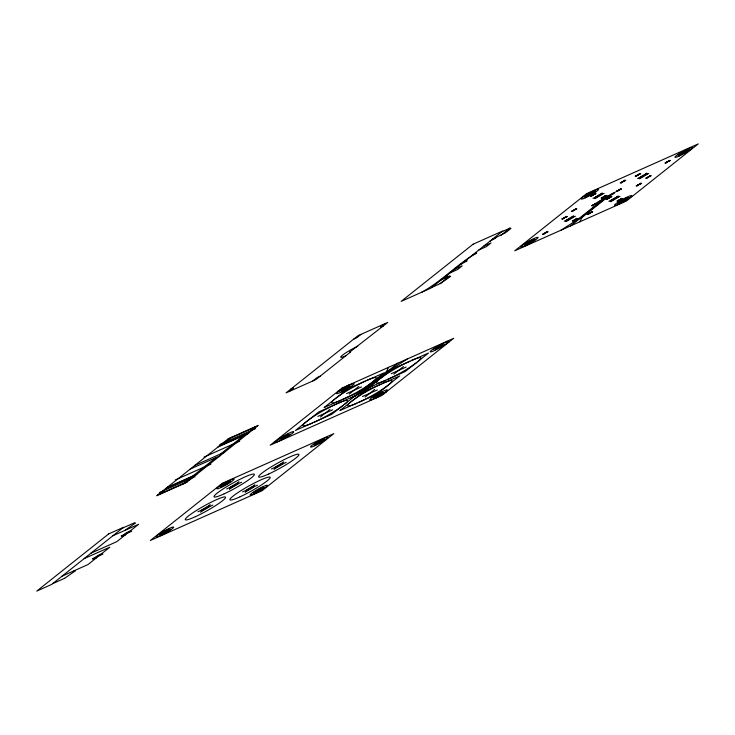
<?xml version="1.0" encoding="UTF-8"?>
<svg xmlns="http://www.w3.org/2000/svg" width="735" height="735" viewBox="0 0 735 735"><rect width="100%" height="100%" fill="white"/><g stroke="black" fill="none" stroke-linecap="round" stroke-linejoin="round"><path stroke-width="1.1" d="M355.115 395.853L331.706 414.347L295.433 430.462L318.825 411.922L355.097 395.798M368.823 387.685L392.233 369.163L428.496 353.048L405.104 371.598L368.851 387.722M602.81 198.248L606.393 196.024L608.212 195.988C620.854 188.206 614.092 194.701 603.904 198.496M561.228 230.083L578.261 219.14L581.991 217.477L605.484 198.808L610.225 196.41M397.929 363.163L360.269 393.106L351.119 398.039L372.507 385.866L372.82 385.471L361.969 391.755L363.007 390.276L386.463 371.625L388.613 367.316M579.851 221.786L581.991 217.477M605.484 198.808L606.513 197.329L601.781 200.444M159.596 494.471L163.905 491.035L160.937 492.367M231.516 437.288L227.198 440.724L224.221 442.047M289.048 391.544L293.366 388.117L290.389 389.44M360.968 334.37L356.659 337.797L353.682 339.129M193.039 475.885L216.154 457.51M220.766 453.844L244.92 434.642M183.401 483.869L187.71 480.433L190.687 479.11M255.321 426.686L251.002 430.122L253.979 428.79M312.853 380.941L317.171 377.514L320.148 376.191M384.772 323.767L380.464 327.194L383.44 325.871M75.025 571.067L64.616 578.307M445.557 277.83L447.955 275.928L444.087 277.646M431.959 287.293L440.146 283.646L449.535 276.185L450.601 276.378M500.572 235.604L509.934 228.162L511.009 228.346L505.459 232.756L492.376 239.261M450.583 276.388L440.173 283.637M161.424 534.804L168.618 529.09M221.851 486.772L229.044 481.058M281.303 439.502L288.488 433.788M341.711 391.47L348.904 385.756M525.828 245.095L533.022 239.38M586.245 197.063L593.439 191.348M543.533 234.401L547.125 231.543M562.707 219.159L566.308 216.292M572.299 211.533L575.9 208.676M591.482 196.282L595.074 193.424M200.6 512.24L210.192 504.614M229.375 489.372L238.958 481.747M320.469 416.947L330.061 409.321M349.235 394.07L358.827 386.445M566.198 221.584L573.392 215.86M594.973 198.707L602.158 192.993M573.291 221.152L576.883 218.286M592.465 205.901L596.057 203.044M602.057 198.275L605.649 195.418M621.231 183.033L624.833 180.167M578.261 219.14L601.763 200.462L597.399 202.603L597.739 202.189L603.885 198.505L602.856 198.312M570.535 225.939L608.212 195.988M366.756 388.604L390.212 369.953L407.245 359.02M588.165 214.519L591.758 211.662M607.34 199.277L610.941 196.42M616.931 191.651L620.533 188.794M636.115 176.4L639.707 173.543M245.233 492.358L254.825 484.742M274.008 469.49L283.591 461.865M365.102 397.065L374.694 389.44M393.877 374.188L403.46 366.563M610.831 201.702L618.025 195.979M639.606 178.825L646.791 173.111M617.924 201.271L621.516 198.413M637.098 186.019L640.699 183.162M646.69 178.394L650.282 175.536M665.864 163.152L669.466 160.294M255.155 493.056L262.349 487.333M315.581 445.024L322.766 439.3M375.034 397.754L382.218 392.04M435.442 349.722L442.635 344.008M619.559 203.347L626.753 197.632M679.976 155.315L687.17 149.591M421.587 292.282C441.597 281.505 457.106 264.021 476.73 253.051L472.862 254.779M599.595 201.362L613.44 193.305M337.824 391.452L348.831 385.039M353.315 396.79L370.615 386.72M125.023 530.284L135.442 523.035L134.404 522.824L122.497 528.125M375.107 398.48L386.114 392.067M501.766 231.791L509.952 228.144M584.261 196.686L595.423 191.716M677.992 154.938L689.154 149.968M492.037 239.527L495.904 237.809L489.639 241.438M590.49 196.098L596.067 193.608M620.239 182.84L625.825 180.36M635.123 176.216L640.699 173.726M664.872 162.959L670.458 160.478M483.547 246.28L490.989 242.963L486.386 246.62L478.944 249.937M592.989 198.34L604.142 193.369M637.622 178.458L648.775 173.488M571.306 211.349L576.883 208.859M601.065 198.092L606.641 195.602M615.939 191.468L621.525 188.978M645.697 178.21L651.274 175.72M463.27 262.404L467.138 260.677L460.873 264.306M561.715 218.966L567.301 216.485M591.473 205.717L597.05 203.227M606.357 199.084L611.933 196.603M636.106 185.836L641.683 183.346M454.781 269.148L462.223 265.831L457.629 269.488L450.178 272.804M564.214 221.207L575.376 216.237M608.846 201.326L620.009 196.355M542.54 234.217L548.117 231.727M572.299 220.959L577.875 218.479M587.173 214.335L592.75 211.855M616.931 201.078L622.508 198.597M441.358 279.824L449.544 276.176M523.844 244.727L534.997 239.757M617.575 202.97L628.728 198M227.584 439.383L257.333 426.125M219.811 444.519L255.514 428.615M339.726 391.103L350.889 386.132M433.457 349.355L444.62 344.384M219.03 446.173L248.788 432.924M386.463 371.625L390.212 369.953M217.992 446.999L247.75 433.751M203.981 457.096L239.683 441.193M346.598 393.574L361.473 386.95M391.231 373.692L406.106 367.068M194.876 465.374L224.634 452.126M190.264 469.049L220.022 455.792M175.215 479.973L210.917 464.07M317.823 416.442L332.707 409.818M362.456 396.56L377.34 389.936M167.157 487.415L196.906 474.167M166.11 488.251L195.868 474.994M159.385 492.56L195.087 476.647M279.318 439.135L290.472 434.164M373.049 397.378L384.203 392.407M157.566 495.041L187.324 481.792M219.866 486.395L231.02 481.425M313.597 444.647L324.751 439.677M112.905 535.751L138.639 524.285L116.782 541.667L91.039 553.133M130.104 531.074L126.539 532.664L121.744 536.476L125.317 534.887M121.165 535.888L131.73 531.184M226.729 488.876L241.604 482.243M271.362 468.994L286.237 462.361M84.139 558.618L109.873 547.162L88.007 564.544L62.08 576.157M101.338 553.942L97.773 555.531L92.977 559.344L96.542 557.755M92.399 558.765L102.964 554.061M197.963 511.744L212.838 505.12M242.596 491.862L257.471 485.238M159.449 534.428L170.603 529.457M253.18 492.68L264.334 487.709M52.681 583.627L64.588 578.326M363.007 390.276C361.657 389.725 355.841 392.766 359.314 392.94M360.26 393.115C361.758 394.254 368.079 390.827 364.615 390.579M609.15 196.162L610.197 196.355M605.024 197.053L608.01 197.614M447.027 341.297L449.407 341.747M360.095 391.406L363.834 392.104M274.532 441.763L276.911 442.213M73.987 570.856L75.044 571.058M345.79 355.804A12.66 1.543 -29.2 0 1 342.482 355.18A12.66 1.543 -29.2 0 1 357.798 346.258M382.806 383.284A25.486 3.105 -29.2 0 1 389.164 384.478M388.089 385.333A25.486 3.105 -29.2 0 1 358.662 402.477M356.989 403.221A25.486 3.105 -29.2 0 1 350.632 402.017M351.707 401.163A25.486 3.105 -29.2 0 1 381.134 384.028M411.572 360.407A25.486 3.105 -29.2 0 1 417.93 361.611M416.855 362.465A25.486 3.105 -29.2 0 1 387.437 379.6M385.765 380.344A25.486 3.105 -29.2 0 1 379.398 379.15M380.482 378.295A25.486 3.105 -29.2 0 1 409.9 361.151M366.94 380.289A25.486 3.105 -29.2 0 1 373.297 381.493M372.222 382.347A25.486 3.105 -29.2 0 1 342.795 399.482M341.132 400.226A25.486 3.105 -29.2 0 1 334.765 399.031M335.849 398.177A25.486 3.105 -29.2 0 1 365.267 381.033M338.173 403.166A25.486 3.105 -29.2 0 1 344.531 404.36M343.456 405.215A25.486 3.105 -29.2 0 1 314.029 422.359M312.357 423.103A25.486 3.105 -29.2 0 1 305.999 421.899M307.074 421.045A25.486 3.105 -29.2 0 1 336.501 403.91M324.199 407.512L360.472 391.47L383.863 372.93L347.6 389.045L324.236 407.447M340.066 410.498L376.338 394.465L399.73 375.916L363.457 392.04L340.103 410.442M543.128 234.143L547.538 231.755L543.128 234.143M562.303 218.901L566.722 216.513L562.303 218.901M571.894 211.276L576.313 208.887L571.894 211.276M572.887 220.895L577.287 218.479L572.887 220.895M591.078 196.024L595.479 193.608L591.078 196.024M587.761 214.271L592.162 211.845L587.761 214.271M592.061 205.644L596.48 203.255L592.061 205.644M601.653 198.018L606.053 195.602L601.68 197.972M606.935 199.02L611.345 196.603L606.935 199.02M616.527 191.394L620.946 189.005L616.527 191.394M620.827 182.776L625.228 180.36L620.827 182.776M617.519 201.013L621.92 198.597L617.547 200.958M635.711 176.143L640.121 173.754L635.711 176.143M636.694 185.762L641.095 183.346L636.694 185.762M646.286 178.136L650.686 175.72L646.313 178.09M665.46 162.894L669.861 160.478L665.497 162.839M349.594 352.203L350.595 351.982L315.829 379.618L286.071 392.876L358 335.693L387.749 322.444L349.594 352.203M108.67 533.913L36.75 591.096L51.625 584.463L123.544 527.289L108.67 533.913M228.539 438.62L156.619 495.794L186.378 482.546L258.297 425.363L228.539 438.62M473.074 244.204L401.145 301.387L430.903 288.129L502.823 230.955L473.074 244.204M222.264 483.318L150.344 540.491L261.926 490.796L333.855 433.613L222.264 483.318M342.133 388.016L270.214 445.199L381.796 395.494L453.715 338.311L342.133 388.016M586.668 193.608L514.748 250.791L626.33 201.087L698.25 143.904L586.668 193.608M314.883 445.713A9.913 1.213 -29.2 0 0 327.847 437.398A9.913 1.213 -29.2 0 0 314.791 443.37A9.913 1.213 -29.2 0 0 314.883 445.713M256.212 492.294A5.871 0.717 -29.2 0 0 263.893 487.378A5.871 0.717 -29.2 0 0 256.157 490.916A5.871 0.717 -29.2 0 0 256.212 492.294M222.907 486.019A5.871 0.717 -29.2 0 0 230.579 481.094A5.871 0.717 -29.2 0 0 222.852 484.631A5.871 0.717 -29.2 0 0 222.907 486.019M221.152 487.461A9.913 1.213 -29.2 0 0 234.116 479.146A9.913 1.213 -29.2 0 0 221.06 485.118A9.913 1.213 -29.2 0 0 221.152 487.461M316.629 444.262A5.871 0.717 -29.2 0 0 324.31 439.346A5.871 0.717 -29.2 0 0 316.583 442.883A5.871 0.717 -29.2 0 0 316.629 444.262M254.466 493.745A9.913 1.213 -29.2 0 0 267.43 485.431A9.913 1.213 -29.2 0 0 254.365 491.412A9.913 1.213 -29.2 0 0 254.466 493.745M195.418 516.687A23.061 2.811 -29.2 0 0 225.571 497.347A23.061 2.811 -29.2 0 0 195.198 511.248A23.061 2.811 -29.2 0 0 195.418 516.687M240.06 496.805A23.061 2.811 -29.2 0 0 270.214 477.474A23.061 2.811 -29.2 0 0 239.831 491.366A23.061 2.811 -29.2 0 0 240.06 496.805M268.826 473.937A23.061 2.811 -29.2 0 0 298.98 454.597A23.061 2.811 -29.2 0 0 268.597 468.498A23.061 2.811 -29.2 0 0 268.826 473.937M224.193 493.819A23.061 2.811 -29.2 0 0 254.347 474.479A23.061 2.811 -29.2 0 0 223.964 488.38A23.061 2.811 -29.2 0 0 224.193 493.819M276.608 467.488A5.053 0.616 -29.2 0 0 283.223 463.252A5.053 0.616 -29.2 0 0 276.562 466.293A5.053 0.616 -29.2 0 0 276.608 467.488M203.209 510.246A5.053 0.616 -29.2 0 0 209.824 506.002A5.053 0.616 -29.2 0 0 203.163 509.052A5.053 0.616 -29.2 0 0 203.209 510.246M231.975 487.369A5.053 0.616 -29.2 0 0 238.59 483.134A5.053 0.616 -29.2 0 0 231.929 486.175A5.053 0.616 -29.2 0 0 231.975 487.369M247.842 490.364A5.053 0.616 -29.2 0 0 254.457 486.12A5.053 0.616 -29.2 0 0 247.796 489.17A5.053 0.616 -29.2 0 0 247.842 490.364M160.735 535.503A9.913 1.213 -29.2 0 0 173.699 527.188A9.913 1.213 -29.2 0 0 160.634 533.16A9.913 1.213 -29.2 0 0 160.735 535.503M162.481 534.051A5.871 0.717 -29.2 0 0 170.162 529.126A5.871 0.717 -29.2 0 0 162.426 532.664A5.871 0.717 -29.2 0 0 162.481 534.051M434.661 350.485A10.115 1.231 -29.2 0 0 447.891 342.005A10.115 1.231 -29.2 0 0 434.56 348.105A10.115 1.231 -29.2 0 0 434.661 350.485M280.522 440.265A10.115 1.231 -29.2 0 0 293.743 431.785A10.115 1.231 -29.2 0 0 280.421 437.885A10.115 1.231 -29.2 0 0 280.522 440.265M374.253 398.517A10.115 1.231 -29.2 0 0 387.474 390.037A10.115 1.231 -29.2 0 0 374.152 396.128A10.115 1.231 -29.2 0 0 374.253 398.517M340.93 392.242A10.115 1.231 -29.2 0 0 354.16 383.753A10.115 1.231 -29.2 0 0 340.838 389.853A10.115 1.231 -29.2 0 0 340.93 392.242M681.033 154.561A5.871 0.717 -29.2 0 0 688.704 149.637A5.871 0.717 -29.2 0 0 680.977 153.174A5.871 0.717 -29.2 0 0 681.033 154.561M525.13 245.793A9.913 1.213 -29.2 0 0 538.093 237.478A9.913 1.213 -29.2 0 0 525.038 243.45A9.913 1.213 -29.2 0 0 525.13 245.793M587.302 196.309A5.871 0.717 -29.2 0 0 594.973 191.385A5.871 0.717 -29.2 0 0 587.247 194.922A5.871 0.717 -29.2 0 0 587.302 196.309M585.547 197.761A9.913 1.213 -29.2 0 0 598.52 189.437A9.913 1.213 -29.2 0 0 585.455 195.418A9.913 1.213 -29.2 0 0 585.547 197.761M679.278 156.004A9.913 1.213 -29.2 0 0 692.251 147.689A9.913 1.213 -29.2 0 0 679.186 153.661A9.913 1.213 -29.2 0 0 679.278 156.004M567.696 220.463A4.851 0.588 -29.2 0 0 574.044 216.393A4.851 0.588 -29.2 0 0 567.65 219.315A4.851 0.588 -29.2 0 0 567.696 220.463M596.462 197.586A4.851 0.588 -29.2 0 0 602.81 193.516A4.851 0.588 -29.2 0 0 596.416 196.447A4.851 0.588 -29.2 0 0 596.462 197.586M641.095 177.705A4.851 0.588 -29.2 0 0 647.443 173.635A4.851 0.588 -29.2 0 0 641.049 176.565A4.851 0.588 -29.2 0 0 641.095 177.705M526.885 244.342A5.871 0.717 -29.2 0 0 534.556 239.417A5.871 0.717 -29.2 0 0 526.83 242.954A5.871 0.717 -29.2 0 0 526.885 244.342M612.328 200.581A4.851 0.588 -29.2 0 0 618.677 196.511A4.851 0.588 -29.2 0 0 612.283 199.433A4.851 0.588 -29.2 0 0 612.328 200.581M620.616 202.594A5.871 0.717 -29.2 0 0 628.287 197.669A5.871 0.717 -29.2 0 0 620.561 201.206A5.871 0.717 -29.2 0 0 620.616 202.594M618.861 204.045A9.913 1.213 -29.2 0 0 631.824 195.721A9.913 1.213 -29.2 0 0 618.769 201.702A9.913 1.213 -29.2 0 0 618.861 204.045"/></g></svg>
